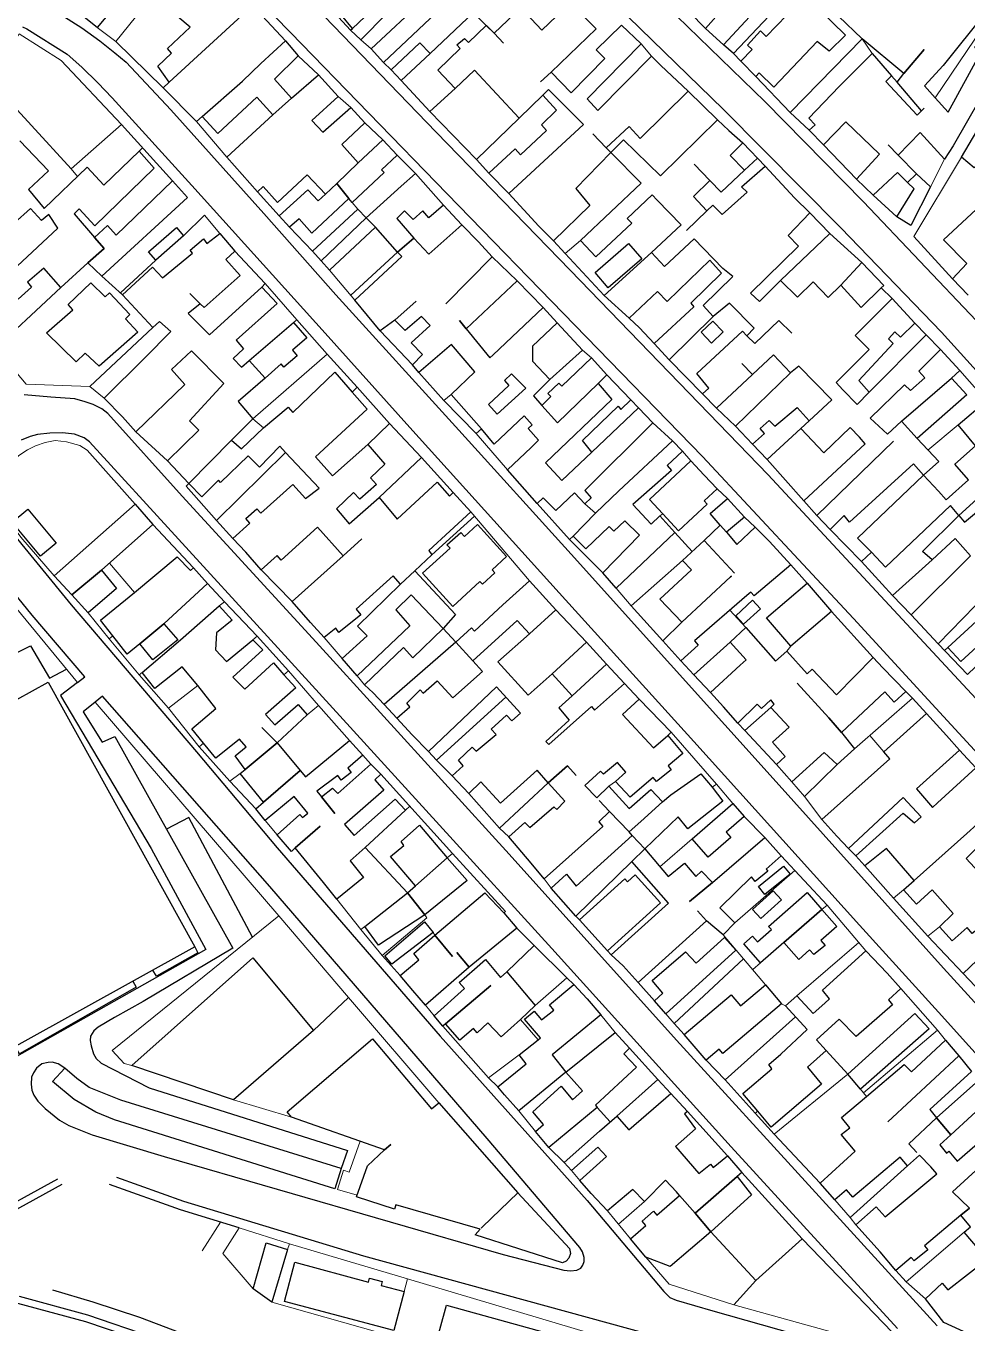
# Model space of a CAD drawing. Header units: metres. Extents: x -1319 to 2200, y -1209 to 1268.
# Drawn here: x -768.5 to -565.9, y 170 to 449.1 of the extents above; entities that cross this region are included whole.
import ezdxf

# ---------------------------------------------------------------- set-up
doc = ezdxf.new("R2010")
doc.units = ezdxf.units.M
for name, color, linetype, lineweight, true_color in [('CALE_FERATA', 7, 'Continuous', 25, 0xa7b2b0), ('CLADIRI_CONTUR', 7, 'Continuous', 25, 0x4b5962), ('PARCELE_CONTUR', 7, 'Continuous', 13, 0xb58c63), ('PAVAJ', 7, 'Continuous', 25, 0xd1d6d2), ('STRAZI', 7, 'Continuous', 25, 0xc4cccb)]:
    doc.layers.add(name, color=color, linetype=linetype, lineweight=lineweight, true_color=true_color)

msp = doc.modelspace()

# ---------------------------------------------------------------- linework, layer by layer
at = {"layer": 'CALE_FERATA'}
for points in [[(-762.78, 177.12), (-754.08, 174.53), (-744.05, 171.23), (-731.74, 166.61)], [(-741.81, 165.55), (-755.58, 170.24), (-770.23, 174.2)], [(-741.29, 166.96), (-755.15, 171.68), (-769.89, 175.66)]]:
    msp.add_lwpolyline(points, dxfattribs=at)
at = {"layer": 'CLADIRI_CONTUR'}
for points in [[(-737.66, 436.96), (-740.11, 440.37), (-737.18, 443.18), (-737.99, 444.17), (-733.12, 448.82), (-741.12, 455.5), (-744.92, 450.96), (-748.62, 454.07), (-753.12, 448.73), (-755.92, 450.96), (-753.45, 455.28), (-748.36, 461.91), (-738.96, 472.23), (-733.35, 467.47), (-735.73, 464.4), (-734.34, 463.12), (-736.63, 460.54), (-736.63, 460.54), (-727.97, 452.41), (-724.41, 455.52), (-721.15, 452.12), (-737.66, 436.96)], [(-659.62, 461.7), (-656.73, 464.65), (-653.54, 461.46), (-661.98, 452.97), (-667.73, 447.48), (-671.11, 450.86), (-667.25, 454.49), (-662.31, 459.15), (-662.99, 459.9), (-660.5, 462.43), (-659.62, 461.7)], [(-683.32, 462.61), (-682.03, 461.39), (-678.9, 458.48), (-682.03, 461.39), (-682.03, 461.39), (-683.32, 462.61), (-698.21, 448.52), (-683.32, 462.61)], [(-727.21, 425.88), (-730.55, 429.54), (-721.87, 437.15), (-717.92, 440.96), (-712.63, 445.85), (-709.86, 442.66), (-714.99, 437.63), (-711.33, 433.49), (-715.32, 429.91), (-718.76, 433.71), (-727.21, 425.88)], [(-683.68, 445.45), (-681.5, 443.14), (-687.69, 437.32), (-689.87, 439.63), (-683.68, 445.45)], [(-704.57, 426.2), (-698.55, 431.49), (-695.51, 428.23), (-700.51, 423.58), (-696.94, 419.59), (-701.55, 415.13), (-704, 412.88), (-707.92, 417.01), (-714.32, 411.1), (-717.44, 414.48), (-718.67, 413.35), (-725.26, 420.8), (-715.32, 429.91), (-711.33, 433.49), (-705.53, 438.54), (-701.3, 433.89), (-706.92, 428.71), (-704.57, 426.2)], [(-657.23, 434.19), (-654.29, 430.93), (-657.53, 427.76), (-656.43, 426.57), (-662.05, 421.34), (-663.18, 422.64), (-668.87, 417.41), (-671.51, 420.33), (-662.31, 429.25), (-657.23, 434.19)], [(-575.71, 430.77), (-575.11, 431.35), (-575.71, 430.77), (-575.71, 430.77)], [(-621.92, 409.3), (-620.61, 410.49), (-618.65, 408.46), (-613.27, 413.31), (-614.44, 414.42), (-609.39, 418.92), (-603.02, 412.04), (-599.72, 408.82), (-604.39, 403.95), (-602.21, 401.69), (-612.54, 391.55), (-610.59, 389.78), (-610.59, 389.78), (-606.06, 394.32), (-602.43, 390.69), (-599.03, 394.02), (-595.82, 390.64), (-593.1, 393.3), (-588.67, 388.48), (-584.37, 392.69), (-582.06, 390.4), (-590.02, 382.43), (-586.98, 379.43), (-594.09, 372.33), (-592.68, 370.8), (-589.6, 367.63), (-586.97, 370.27), (-574.7, 382.6), (-571.63, 379.45), (-576.28, 374.81), (-575, 373.38), (-578.11, 370.6), (-579.35, 371.84), (-586.78, 364.7), (-585.83, 363.81), (-583.05, 361.23), (-583.05, 361.23), (-580.01, 364.01), (-576.68, 360.27), (-571.99, 355.33), (-575.31, 352.4), (-577.45, 354.86), (-591.18, 342.26), (-592.33, 343.71), (-595.35, 340.71), (-598.28, 343.76), (-601.02, 346.86), (-587.84, 359.16), (-589.09, 360.55), (-591.05, 362.63), (-596.74, 357.22), (-601.72, 362.42), (-599.91, 364.08), (-595.04, 368.62), (-602.1, 375.89), (-603.9, 374.44), (-607.61, 378.32), (-612.11, 374.04), (-614.39, 376.45), (-612.11, 374.04), (-619.82, 366.84), (-622.86, 369.87), (-621.47, 371.15), (-624.08, 374.26), (-614.27, 383.41), (-613.31, 382.39), (-611.72, 384.04), (-617.05, 389.44), (-620.54, 386.53), (-622.74, 388.9), (-616.31, 395.17), (-618.47, 396.85), (-624.67, 403.28), (-631.04, 397.32), (-633.84, 400.31), (-627.47, 406.28), (-632.58, 411.57), (-633.68, 412.7), (-639.05, 407.65), (-638.07, 406.61), (-645.8, 399.35), (-649.14, 402.91), (-636.04, 415.21), (-642.57, 421.8), (-639.86, 424.54), (-631.88, 416.82), (-619.66, 428.88), (-617.18, 426.59), (-614.18, 423.93), (-616.87, 421.16), (-613.83, 418.01), (-618.81, 413.29), (-621.27, 415.81), (-624.63, 419.29), (-621.27, 415.81), (-624.82, 412.37), (-621.92, 409.3)], [(-560.6, 428.31), (-561.72, 426.53), (-559.08, 424.52), (-564.35, 418.52), (-567.09, 420.82), (-562.13, 429.19), (-560.6, 428.31)], [(-688.57, 421.26), (-691.97, 418.11), (-691.39, 417.49), (-698.23, 411.04), (-698.98, 411.94), (-701.55, 415.13), (-696.94, 419.59), (-691.68, 424.53), (-688.57, 421.26)], [(-687.75, 414.56), (-684.65, 417.3), (-678.63, 410.49), (-681.74, 407.75), (-683.07, 409.25), (-685.17, 407.38), (-686.99, 409.27), (-688.63, 407.66), (-684.97, 403.41), (-688.49, 400.37), (-693.21, 405.74), (-695.22, 407.79), (-687.75, 414.56)], [(-573.75, 414.45), (-578.02, 406.13), (-581, 407.98), (-577.33, 413.99), (-578.75, 415.34), (-576.81, 417.21), (-573.75, 414.45)], [(-749.03, 404.04), (-736.93, 415.72), (-733.72, 412.13), (-752.16, 395.24), (-755.14, 398.11), (-751.63, 401.15), (-753.73, 403.55), (-750.91, 406.09), (-749.03, 404.04)], [(-706.96, 404.47), (-709.69, 407.55), (-711.75, 405.76), (-713.97, 408.19), (-707.81, 413.82), (-705.55, 411.42), (-704, 412.88), (-701.55, 415.13), (-698.98, 411.94), (-706.96, 404.47)], [(-695.22, 407.79), (-704.96, 398.49), (-706.83, 400.58), (-697.02, 409.65), (-695.22, 407.79)], [(-703.13, 396.48), (-704.96, 398.49), (-695.22, 407.79), (-693.21, 405.74), (-703.13, 396.48)], [(-626.3, 405.05), (-626.3, 405.05), (-621.92, 409.3), (-626.3, 405.05)], [(-734.54, 403.87), (-740.54, 398.67), (-742.1, 400.46), (-736.09, 405.66), (-734.54, 403.87)], [(-684.51, 389.85), (-689.09, 385.75), (-692.25, 383.46), (-697.66, 390.08), (-687.57, 399.44), (-688.49, 400.37), (-684.97, 403.41), (-681.79, 399.94), (-674.69, 406.27), (-671.1, 402.61), (-668.13, 399.37), (-662.75, 394.21), (-673.75, 383.88), (-668.66, 377.64), (-667.94, 378.33), (-657.17, 388.48), (-654.13, 385.15), (-659.44, 380.17), (-659.48, 376.91), (-655.71, 372.99), (-659.26, 369.44), (-657.41, 367.38), (-654.08, 363.68), (-654.08, 363.68), (-645.32, 372.15), (-642.34, 368.71), (-656.65, 355.03), (-653.13, 351.28), (-646.65, 357.38), (-636.63, 366.86), (-633.58, 363.66), (-648.18, 349.12), (-646.85, 347.53), (-648.16, 346.23), (-650.44, 348.6), (-650.44, 348.6), (-654.45, 344.81), (-657.16, 347.53), (-658.41, 346.34), (-664.85, 353.55), (-659.76, 358.38), (-658.14, 359.94), (-660.41, 362.43), (-659.55, 363.22), (-661.25, 365.14), (-667.68, 359.07), (-670.44, 362.36), (-676.94, 369.79), (-671.89, 374.64), (-676.9, 380.5), (-683.91, 374.47), (-685.26, 376.17), (-683.16, 378.34), (-685.54, 380.88), (-681.46, 384.58), (-683.34, 386.56), (-686.89, 383.52), (-689.09, 385.75), (-684.51, 389.85)], [(-723.51, 400.6), (-725.44, 398.78), (-722.4, 395.38), (-730.13, 388.46), (-731.01, 389.3), (-733.55, 387.17), (-728.98, 382.6), (-717.74, 392.87), (-714.41, 389.35), (-723.23, 381.45), (-721.69, 379.58), (-723.89, 377.49), (-722.06, 375.62), (-720.45, 377.05), (-717.01, 373.26), (-722.81, 368.25), (-719.68, 364.52), (-724.24, 359.9), (-733.44, 350.61), (-738.02, 355.47), (-731.28, 362.06), (-733.26, 364.11), (-725.9, 372.11), (-732.82, 379.16), (-737.14, 375.11), (-734.27, 371.89), (-744.85, 361.73), (-747.68, 364.97), (-751.63, 369), (-742.92, 377.64), (-737.32, 383.28), (-739.72, 385.49), (-741.17, 384.17), (-747.68, 391.24), (-741.25, 397.17), (-739.12, 394.84), (-732.65, 400.17), (-733.14, 400.82), (-730.29, 403.26), (-729.53, 402.27), (-726.77, 404.38), (-723.51, 400.6)], [(-635.91, 398.93), (-643.13, 392.71), (-645.99, 396.03), (-638.78, 402.25), (-635.91, 398.93)], [(-678.09, 389.3), (-678.09, 389.3), (-668.13, 399.37), (-678.09, 389.3)], [(-627.94, 392.23), (-621.27, 398.67), (-618.75, 395.85), (-625.37, 389.41), (-624.69, 388.62), (-633.28, 380.7), (-636.43, 384.14), (-638.64, 386.17), (-632.51, 391.9), (-630.48, 389.8), (-627.94, 392.23)], [(-759.42, 389.1), (-754.52, 393.79), (-751.41, 390.79), (-750.49, 391.61), (-746.1, 386.98), (-747.05, 386.03), (-744.4, 383.14), (-752.74, 375.87), (-755.73, 378.67), (-757.7, 376.81), (-764.05, 383.01), (-758.4, 388.01), (-759.42, 389.1)], [(-733.22, 391.51), (-733.22, 391.51), (-731.01, 389.3), (-733.22, 391.51)], [(-708.02, 381.94), (-711.08, 379.27), (-710.11, 378.08), (-712.98, 375.66), (-713.53, 376.34), (-717.01, 373.26), (-720.45, 377.05), (-710.91, 385.23), (-708.02, 381.94)], [(-675.14, 385.66), (-675.14, 385.66), (-675.14, 385.66), (-673.75, 383.88), (-675.14, 385.66)], [(-618.4, 383.24), (-620.92, 380.82), (-623.14, 383.14), (-620.62, 385.56), (-618.4, 383.24)], [(-611.58, 380.72), (-606.42, 385.66), (-606.42, 385.66), (-611.58, 380.72), (-613.31, 382.39), (-611.58, 380.72)], [(-603.64, 382.98), (-603.64, 382.98), (-606.42, 385.66), (-603.64, 382.98)], [(-582.79, 381.72), (-581.44, 383.23), (-580.25, 382.11), (-577.17, 385.09), (-574.7, 382.6), (-586.97, 370.27), (-589.2, 372.76), (-581.84, 380.7), (-582.79, 381.72)], [(-657.41, 367.38), (-655.49, 369.32), (-656.14, 369.99), (-653.8, 372.17), (-653.16, 371.54), (-646.74, 377.63), (-643.44, 373.96), (-645.32, 372.15), (-654.08, 363.68), (-657.41, 367.38)], [(-730.63, 347.75), (-733.44, 350.61), (-724.24, 359.9), (-722.12, 358.04), (-717.32, 362.56), (-712.05, 367.01), (-711.03, 365.87), (-701.98, 374.56), (-698.28, 370.28), (-695.07, 366.64), (-706.13, 356.32), (-702.5, 352.29), (-694.92, 359.02), (-691.23, 354.78), (-694.34, 351.85), (-693.02, 350.39), (-696.64, 347.27), (-697.96, 348.67), (-701.64, 345.17), (-701.64, 345.17), (-698.91, 341.94), (-692.48, 347.59), (-688.56, 342.97), (-679.96, 350.92), (-677.29, 347.91), (-676.54, 348.67), (-672.7, 344.53), (-681.79, 336.18), (-681.13, 335.3), (-684.81, 331.83), (-687.87, 328.97), (-689.42, 330.78), (-697.39, 323.55), (-696.4, 322.35), (-701.1, 318.59), (-701.76, 319.47), (-704.29, 317.46), (-707.21, 320.68), (-711.17, 325.22), (-700.18, 335.05), (-705.74, 341.2), (-713.56, 334.1), (-714.42, 335.1), (-717.86, 332.06), (-721.17, 335.84), (-723.97, 338.76), (-720.28, 342.08), (-721.15, 343.05), (-718.78, 345.19), (-717.89, 344.2), (-711.02, 350.39), (-708.3, 347.37), (-705.39, 349.58), (-705.39, 349.58), (-705.39, 349.58), (-712.63, 357.25), (-713.84, 358.61), (-718.22, 354.16), (-720.64, 356.54), (-726.57, 350.86), (-727.06, 351.31), (-730.63, 347.75)], [(-660.89, 371.09), (-663.96, 374.2), (-665.48, 372.76), (-664.53, 371.69), (-668.94, 367.59), (-667.05, 365.51), (-660.89, 371.09)], [(-576.68, 360.27), (-580.01, 364.01), (-569.29, 373.31), (-565.99, 369.68), (-576.68, 360.27)], [(-640.44, 366.53), (-638.28, 368.62), (-636.63, 366.86), (-646.65, 357.38), (-648.7, 359.83), (-641.01, 367.22), (-640.44, 366.53)], [(-583.47, 332.6), (-586.51, 335.82), (-589.49, 338.88), (-575.31, 352.4), (-572.05, 348.93), (-570.38, 347.09), (-565.57, 351.42), (-568.57, 354.76), (-564.11, 358.72), (-567.86, 363.26), (-561.75, 368.42), (-557.74, 364.42), (-554.61, 361.29), (-554.61, 361.29), (-551.94, 357.99), (-567.69, 343.74), (-569.45, 345.89), (-583.47, 332.6)], [(-602.49, 366.95), (-599.91, 364.08), (-601.72, 362.42), (-608.93, 355.77), (-612.09, 359.05), (-609.52, 361.36), (-610.43, 362.42), (-608.53, 364.17), (-607.26, 362.93), (-602.49, 366.95)], [(-642.95, 341.36), (-647.98, 336.59), (-650.73, 339.26), (-645.86, 344.25), (-640.88, 349.07), (-629.28, 359.79), (-627.15, 357.6), (-630.47, 354.52), (-629.5, 353.42), (-637.84, 346.12), (-633.89, 341.87), (-632.03, 343.63), (-628.78, 340.04), (-641.41, 328.07), (-644.34, 331.37), (-636.45, 339.5), (-639.56, 342.57), (-641.94, 340.34), (-642.95, 341.36)], [(-581.73, 359.74), (-581.73, 359.74), (-598.28, 343.76), (-581.73, 359.74)], [(-627.99, 340.42), (-631.43, 344.1), (-634.27, 347.15), (-625.34, 355.49), (-622.5, 352.44), (-619.72, 349.48), (-622.53, 346.85), (-621.88, 346.14), (-627.99, 340.42)], [(-744.95, 346.15), (-741.14, 341.77), (-752.19, 331.96), (-758.63, 326.68), (-762.38, 330.74), (-744.95, 346.15)], [(-617.46, 347.36), (-613.79, 343.38), (-617.7, 340.11), (-619.02, 341.65), (-621.18, 344.17), (-617.46, 347.36)], [(-765.35, 334.95), (-771.46, 342.27), (-768.06, 345.11), (-761.95, 337.78), (-765.35, 334.95)], [(-677.86, 337.42), (-674.91, 340.1), (-674.12, 339.22), (-671.28, 341.79), (-665.01, 334.89), (-668.15, 332.04), (-667.53, 331.36), (-670.22, 328.92), (-670.75, 329.5), (-676.62, 324.17), (-683.11, 331.33), (-677.2, 336.7), (-677.86, 337.42)], [(-627.28, 320.75), (-616.82, 330.51), (-616.65, 330.66), (-616.82, 330.51), (-627.28, 320.75), (-632.04, 325.73), (-625.23, 332.06), (-627.14, 334.07), (-622.5, 338.32), (-619.02, 341.65), (-617.7, 340.11), (-615.47, 337.48), (-611.51, 341.24), (-608.44, 338.1), (-603.86, 333.11), (-611.77, 326.45), (-612.47, 327.25), (-613.31, 326.52), (-624.55, 316.74), (-623.76, 315.85), (-627.55, 312.49), (-631.39, 316.73), (-627.28, 320.75)], [(-696.19, 338.71), (-696.19, 338.71), (-700.18, 335.05), (-696.19, 338.71)], [(-615.94, 331.32), (-615.94, 331.32), (-622.5, 338.32), (-615.94, 331.32)], [(-746.69, 313.92), (-749.77, 317.87), (-749.77, 317.87), (-752.41, 321.18), (-745.11, 327.19), (-735.96, 334.87), (-733.09, 331.89), (-732.41, 332.46), (-729.42, 329.07), (-738.79, 320.45), (-735.82, 316.99), (-741.17, 312.64), (-743.97, 316.11), (-738.79, 320.45), (-743.97, 316.11), (-746.69, 313.92)], [(-748.99, 328.03), (-755.12, 322.78), (-758.63, 326.68), (-752.19, 331.96), (-748.99, 328.03)], [(-695.02, 317.81), (-697.15, 319.91), (-687.87, 328.97), (-684.81, 331.83), (-676.05, 322.44), (-678.66, 319.45), (-685.56, 326.63), (-688.88, 323.43), (-685.82, 320), (-697.17, 309.2), (-700.39, 312.94), (-695.02, 317.81)], [(-672.26, 312.43), (-675.96, 316.47), (-672.59, 319.56), (-671.94, 318.85), (-665.8, 324.48), (-660.13, 329.66), (-654.44, 323.45), (-660.11, 318.27), (-662.74, 321.14), (-672.26, 312.43)], [(-600.33, 329.17), (-595.11, 323.1), (-603.84, 315.6), (-609.06, 321.68), (-600.33, 329.17)], [(-715.19, 312.03), (-712.96, 309.44), (-710.4, 306.66), (-716.92, 300.89), (-714.89, 298.69), (-709.9, 303.08), (-707.92, 300.81), (-714.42, 294.85), (-717.69, 298.14), (-714.42, 294.85), (-721.3, 289.08), (-723.46, 292.03), (-721.1, 293.93), (-722.52, 295.6), (-727.58, 291.52), (-730.28, 294.77), (-730.28, 294.77), (-732.74, 297.85), (-727.61, 302.17), (-731.46, 307.15), (-734.84, 311.15), (-740.77, 306.51), (-743.48, 309.92), (-735.19, 316.96), (-726.92, 324.28), (-724.1, 321.24), (-727.47, 318.46), (-727.65, 314.81), (-725.32, 312.31), (-725.32, 312.31), (-719.63, 316.99), (-717.51, 314.8), (-723.95, 308.94), (-721.39, 306.38), (-715.19, 312.03)], [(-612.07, 325.48), (-610.39, 323.65), (-614.01, 320.32), (-615.69, 322.15), (-612.07, 325.48)], [(-662.06, 301.21), (-667.17, 306.83), (-681.81, 292.97), (-685.36, 296.56), (-688.64, 300.15), (-685.86, 302.56), (-686.53, 303.37), (-683.64, 306.22), (-682.96, 305.51), (-679.96, 308.18), (-676.58, 304.5), (-670.19, 310.14), (-672.26, 312.43), (-662.74, 321.14), (-660.11, 318.27), (-666.89, 312.26), (-660.36, 305.07), (-655.23, 309.68), (-650.92, 304.96), (-653.8, 302.37), (-651.54, 299.71), (-656.55, 295.13), (-655.96, 294.46), (-646.72, 302.63), (-646.07, 301.87), (-639.66, 307.58), (-636.47, 304.21), (-640.05, 300.88), (-633.39, 293.72), (-630.32, 296.39), (-627.06, 292.53), (-630.28, 289.84), (-629.62, 289), (-632.74, 286.52), (-633.49, 287.39), (-638.46, 283.11), (-641.55, 286.49), (-639.36, 288.49), (-641.15, 290.57), (-644.19, 288.05), (-644.78, 288.74), (-648.18, 285.67), (-645.59, 282.96), (-643.01, 285.5), (-638.67, 280.69), (-634, 284.81), (-631.48, 282.1), (-636.11, 277.91), (-638.67, 275.64), (-642.85, 280.04), (-645.16, 277.84), (-644.29, 276.8), (-656.95, 265.58), (-659.76, 268.93), (-664.53, 274.6), (-661.13, 277.7), (-659.99, 276.58), (-654.89, 281.08), (-654.23, 280.49), (-652.46, 282.25), (-656.06, 286.2), (-658.46, 288.93), (-666.32, 281.82), (-670.59, 286.4), (-673.17, 283.91), (-676.72, 287.75), (-674.36, 289.9), (-675.39, 291.09), (-672.44, 293.91), (-671.58, 293.05), (-667.28, 296.6), (-668.34, 297.77), (-665.07, 300.76), (-663.92, 299.52), (-662.06, 301.21)], [(-675.96, 316.47), (-691.37, 303.04), (-693.78, 305.58), (-695.59, 307.3), (-687.19, 315.35), (-685.18, 313.12), (-678.66, 319.45), (-675.96, 316.47)], [(-593.99, 305.16), (-586.11, 313.19), (-584.06, 310.92), (-579.11, 305.85), (-581.61, 303.55), (-583.58, 305.81), (-592.94, 297.01), (-595.7, 300.2), (-602.51, 307.63), (-595.7, 300.2), (-592.94, 297.01), (-590.14, 293.51), (-593.88, 290.13), (-596.69, 292.71), (-603.63, 286.4), (-606.94, 290.18), (-605.09, 291.89), (-607.76, 294.98), (-604.21, 298.16), (-608.14, 302.41), (-607.41, 303.1), (-608.15, 304.04), (-610.14, 302.19), (-611.1, 303.17), (-615.28, 299.07), (-618.31, 302.53), (-621.1, 305.62), (-614.73, 311.53), (-613.49, 312.69), (-616.91, 316.44), (-613.55, 319.65), (-607.12, 312.39), (-604.68, 314.54), (-600.35, 309.67), (-599.28, 310.7), (-593.99, 305.16)], [(-643.54, 311.77), (-650.92, 304.96), (-655.23, 309.68), (-647.82, 316.51), (-643.54, 311.77)], [(-862.04, 237.58), (-857.77, 239.95), (-859.25, 242.62), (-783.68, 284.47), (-786.79, 290.08), (-783.99, 296.67), (-763.73, 307.89), (-732.16, 250.89), (-833.47, 194.77), (-839.45, 205.57), (-843.17, 203.51), (-862.04, 237.58)], [(-721.3, 289.08), (-714.42, 294.85), (-709.46, 288.86), (-717.36, 282.07), (-722.34, 288.22), (-721.3, 289.08)], [(-693.38, 286.88), (-691.47, 284.65), (-699.9, 277.25), (-697.82, 274.91), (-688.98, 282.68), (-686.8, 280.31), (-695.47, 272.3), (-698.66, 269.41), (-695.8, 265.85), (-701.59, 261.21), (-704.44, 264.76), (-710.55, 272.19), (-705.13, 276.87), (-710.55, 272.19), (-711.33, 271.42), (-714.41, 275.02), (-709.54, 279.42), (-708.92, 278.76), (-707.82, 279.71), (-710.74, 283.25), (-716.98, 278.13), (-719.01, 280.65), (-717.36, 282.07), (-709.46, 288.86), (-708.33, 287.49), (-698.81, 295.29), (-695.96, 292.14), (-699.18, 289.39), (-698.45, 288.4), (-700.61, 286.76), (-701.38, 287.78), (-705.88, 284.45), (-704.85, 283.22), (-702.47, 285.09), (-701.36, 283.92), (-694.24, 290.22), (-692.13, 288.04), (-693.38, 286.88)], [(-651.89, 289.9), (-650.03, 287.78), (-651.89, 289.9), (-656.06, 286.2), (-651.89, 289.9)], [(-623.21, 288.18), (-620.79, 285.28), (-618.47, 282.28), (-625.99, 276.32), (-628.11, 278.91), (-635.29, 272), (-638.01, 274.91), (-638.67, 275.64), (-636.11, 277.91), (-631.48, 282.1), (-629.65, 283.65), (-623.21, 288.18)], [(-701.99, 279.58), (-701.99, 279.58), (-704.85, 283.22), (-701.99, 279.58)], [(-645.08, 282.41), (-645.08, 282.41), (-642.85, 280.04), (-645.08, 282.41)], [(-576.78, 260.13), (-579.62, 263.19), (-577.27, 265.23), (-565.93, 275.29), (-563.77, 277.34), (-562.23, 278.87), (-558.2, 282.77), (-554.65, 278.85), (-556.19, 277.39), (-554.29, 275.56), (-558.24, 271.61), (-561.24, 274.74), (-566.11, 269.94), (-561.57, 265.04), (-557.2, 259.8), (-564.79, 253.82), (-565.86, 255.1), (-569.11, 252.19), (-571.86, 255.23), (-568.93, 258.08), (-573.39, 263.21), (-576.78, 260.13)], [(-616.34, 281.73), (-613.92, 278.94), (-617.77, 275.61), (-616.76, 274.44), (-621.66, 270.2), (-625.09, 274.16), (-616.34, 281.73)], [(-687.75, 273.57), (-683.74, 277.07), (-677.83, 270.09), (-684.66, 264.03), (-689.98, 270.39), (-687.13, 272.76), (-687.75, 273.57)], [(-650.06, 263.96), (-638.01, 274.91), (-635.29, 272), (-638.09, 269.29), (-650.14, 257.51), (-655.42, 263.57), (-652.14, 266.57), (-650.06, 263.96)], [(-618.41, 253.51), (-621.98, 256.52), (-621.98, 256.52), (-623.92, 258.68), (-622, 256.54), (-636.73, 243.28), (-639.94, 246.84), (-642.55, 249.18), (-630.18, 260.34), (-638.09, 269.29), (-635.29, 272), (-630.24, 266.05), (-626.76, 268.95), (-624.32, 266.03), (-623.06, 267.18), (-620.72, 264.74), (-625.66, 260.66), (-620.72, 264.74), (-609.47, 274.42), (-605.9, 270.49), (-609.13, 267.62), (-608.78, 267.2), (-611.49, 264.97), (-612.28, 265.96), (-619.12, 259.29), (-615.92, 256.07), (-618.41, 253.51)], [(-684.66, 264.03), (-677.83, 270.09), (-673.53, 265.17), (-682.59, 257.83), (-686.36, 262.55), (-684.66, 264.03)], [(-610.79, 263.94), (-605.41, 268.29), (-604.02, 266.58), (-609.41, 262.22), (-610.79, 263.94)], [(-639.01, 264.92), (-637.34, 266.43), (-631.87, 260.36), (-643.31, 250.04), (-649.34, 256.71), (-639.57, 265.53), (-639.01, 264.92)], [(-692.58, 251.31), (-695.55, 255.27), (-686.36, 262.55), (-682.59, 257.83), (-692.58, 251.31)], [(-683.9, 248.13), (-684.99, 249.52), (-680.44, 253.42), (-669.71, 262.57), (-665.61, 258.21), (-662.81, 254.97), (-673.1, 246.52), (-675.73, 249.7), (-673.1, 246.52), (-682.49, 238.39), (-685.2, 241.53), (-687.91, 244.77), (-683.9, 248.13)], [(-605.32, 251.84), (-610.39, 247.45), (-613.98, 251.56), (-612.1, 253.2), (-611.05, 252), (-608.03, 254.64), (-608.63, 255.33), (-600.32, 262.58), (-597.18, 258.98), (-605.32, 251.84)], [(-610.31, 257.02), (-612.08, 258.98), (-607.63, 262.99), (-605.86, 261.03), (-610.31, 257.02)], [(-597.36, 252.32), (-596.45, 251.24), (-598.87, 249.29), (-599.81, 250.28), (-602.12, 248.2), (-605.32, 251.84), (-597.18, 258.98), (-593.92, 255.3), (-597.36, 252.32)], [(-682.73, 256.33), (-680.86, 253.99), (-689.74, 247.22), (-691.22, 249.01), (-682.73, 256.33)], [(-676.67, 248.88), (-676.67, 248.88), (-680.44, 253.42), (-676.67, 248.88)], [(-618.12, 252.93), (-615.69, 250.23), (-630.77, 236.54), (-633.18, 239.31), (-631.39, 240.96), (-633.69, 243.7), (-626.54, 249.85), (-624.23, 247.42), (-618.12, 252.93)], [(-557.92, 253.57), (-554.05, 249.52), (-551.19, 246.48), (-560.24, 237.91), (-562.87, 241.1), (-566.74, 245.16), (-557.92, 253.57)], [(-706.62, 232.93), (-723.79, 218.02), (-745.7, 225.42), (-719.66, 248.57), (-706.62, 232.93)], [(-597.24, 221.36), (-608.07, 212.15), (-610.96, 215.57), (-614.2, 219.34), (-607.95, 224.69), (-608.61, 225.64), (-606.02, 227.85), (-600.35, 233.14), (-604.96, 238.21), (-602.55, 240.4), (-599.06, 236.57), (-596.56, 238.84), (-595.52, 239.74), (-597.01, 241.63), (-587.7, 250.06), (-583.1, 245.25), (-580.19, 241.95), (-582.81, 239.53), (-581.94, 238.46), (-589.78, 231.6), (-593.43, 235.39), (-598.33, 230.93), (-596.26, 228.59), (-600.28, 225.03), (-597.24, 221.36)], [(-680.6, 236.08), (-674.1, 241.99), (-675.23, 243.27), (-671.95, 246.09), (-669.57, 248.23), (-666.35, 244.35), (-664.98, 245.52), (-658.9, 238.29), (-662.03, 235.29), (-662.03, 235.29), (-666.21, 231.55), (-669.04, 234.58), (-671.34, 232.44), (-672.14, 233.39), (-675.1, 230.82), (-678.21, 234.36), (-678.78, 233.87), (-680.6, 236.08)], [(-662.35, 227.7), (-658.21, 230.92), (-657.75, 231.32), (-661.16, 235.38), (-659.12, 237.09), (-657.52, 235.23), (-654.88, 237.31), (-655.78, 238.46), (-650.56, 242.82), (-647.69, 239.72), (-644.72, 236.28), (-655.21, 227.66), (-652.24, 223.95), (-662.38, 215.66), (-665.47, 219.06), (-666.88, 220.78), (-660.79, 225.78), (-662.35, 227.7)], [(-668.44, 242.57), (-668.44, 242.57), (-678.21, 234.36), (-668.44, 242.57)], [(-614.71, 238.21), (-609.29, 242.77), (-605.82, 238.64), (-618.49, 227.99), (-619.28, 228.93), (-622.05, 226.51), (-626.77, 232.08), (-616.71, 240.59), (-614.71, 238.21)], [(-574.04, 233.31), (-588.87, 220.28), (-591.58, 223.54), (-577.12, 236.6), (-574.04, 233.31)], [(-638.55, 229.09), (-639.8, 227.93), (-637.05, 225.04), (-645.91, 216.84), (-645.5, 216.33), (-655.9, 207.72), (-658.83, 211.2), (-657.06, 212.7), (-659.39, 215.46), (-653.27, 220.92), (-650.87, 218.03), (-648.66, 219.95), (-652.24, 223.95), (-641.63, 232.48), (-638.55, 229.09)], [(-651.61, 183.96), (-652.21, 183.26), (-652.98, 182.93), (-671.77, 188.98), (-670.7, 190.17), (-688.87, 195.44), (-689.16, 194.45), (-697.34, 197.12), (-694.98, 203.82), (-691.27, 207.25), (-689.96, 208.4), (-691.27, 207.25), (-711.34, 214.25), (-712.22, 215.46), (-693.87, 231.1), (-681.2, 216.04), (-679.64, 217.36), (-662.59, 197.97), (-651.52, 185.99), (-651.28, 184.91), (-651.61, 183.96)], [(-560.39, 218.76), (-569.42, 210.46), (-572.46, 214.15), (-563.37, 222.27), (-560.39, 218.76)], [(-624.45, 193.62), (-627.81, 197.39), (-628.48, 198.18), (-628.48, 198.18), (-630.79, 200.7), (-635.36, 196.15), (-637.87, 198.7), (-643.29, 194.16), (-646.81, 197.86), (-649.23, 200.68), (-643.5, 205.85), (-645.37, 207.81), (-651.02, 202.8), (-652.63, 204.54), (-645.06, 211.25), (-641.3, 214.46), (-638.74, 211.53), (-629.68, 219.38), (-626.12, 215.48), (-626.75, 214.99), (-624.37, 211.8), (-628.65, 208), (-623.64, 202.14), (-621.16, 204.19), (-620.54, 203.48), (-617.49, 205.95), (-614.37, 202.38), (-615.37, 201.53), (-624.45, 193.62)], [(-578.48, 208.57), (-576.71, 206.71), (-578.48, 208.57), (-572.46, 214.15), (-578.48, 208.57)], [(-621.08, 189.63), (-624.45, 193.62), (-615.37, 201.53), (-612.33, 197.57), (-621.08, 189.63)], [(-670.23, 190.67), (-670.47, 190.41), (-670.23, 190.67), (-662.59, 197.97), (-670.23, 190.67)], [(-629.83, 182.16), (-635.07, 184.14), (-635.07, 184.14), (-638.36, 188.09), (-635.04, 190.99), (-635.87, 191.9), (-633.42, 194.04), (-632.7, 193.16), (-627.81, 197.39), (-624.45, 193.62), (-621.08, 189.63), (-629.83, 182.16)], [(-719.54, 177.35), (-716.79, 187.26), (-712.16, 185.8), (-715.58, 174.49), (-719.54, 177.35)], [(-691.82, 178.91), (-692.04, 178.08), (-687.08, 176.75), (-689.33, 168.35), (-712.85, 174.65), (-710.6, 183.05), (-694.74, 178.8), (-694.52, 179.64), (-691.82, 178.91)], [(-680.6, 164.17), (-677.93, 173.84), (-653.83, 167.17), (-656.5, 157.5), (-680.6, 164.17)]]:
    msp.add_lwpolyline(points, close=True, dxfattribs=at)
for points in [[(-685.2, 457.47), (-696.39, 446.1), (-698.59, 448.16), (-698.21, 448.52), (-700.58, 451.37)], [(-678.98, 453.06), (-691.53, 441.2), (-694.17, 444.13), (-682.64, 454.98)], [(-604.69, 455.32), (-616.2, 443.12), (-618.32, 445.02), (-608.97, 455.16)], [(-648.73, 451.47), (-645.73, 448.43), (-655.46, 439.08), (-655.46, 439.08), (-657.7, 437.06), (-655.46, 439.08), (-651.16, 434.63), (-643.88, 442.06), (-645.78, 443.89), (-640.26, 449.21), (-636.06, 445.2), (-647.65, 433.38), (-645.38, 430.89), (-633.81, 442.58), (-631.79, 440.57), (-625.96, 435.05), (-636.28, 424.87), (-638.67, 427.39), (-643.59, 422.83), (-646.47, 425.82), (-643.59, 422.83), (-642.57, 421.8), (-650.09, 414.1), (-647.12, 410.45), (-654.94, 402.83), (-658.05, 405.96), (-664.53, 413.04), (-648.49, 427.82), (-656.04, 435.39), (-657.23, 434.19), (-662.31, 429.25), (-671.92, 439.53), (-676.13, 435.6), (-679.79, 439.55), (-675.04, 444.19), (-675.72, 444.97), (-674.11, 446.36), (-673.24, 445.52), (-669.42, 449.17), (-667.73, 447.48), (-665.69, 445.32), (-667.73, 447.48), (-661.98, 452.97), (-657.42, 448.15), (-651.18, 454.07)], [(-618.82, 452.29), (-622.19, 448.54), (-625.69, 452.04)], [(-597.76, 452.62), (-592.1, 447.08), (-595.58, 443.64), (-598.14, 445.69), (-607.53, 435.88), (-610.65, 438.95), (-611.4, 438.18), (-614.57, 441.51), (-612.16, 444), (-613.14, 444.92), (-610.36, 447.99), (-609.15, 446.8), (-604.69, 451.4)], [(-557.14, 443.74), (-568.92, 423.25), (-570.75, 420.39), (-575.99, 426.14), (-580.71, 421.25), (-582.87, 423.49), (-580.71, 421.25), (-576.81, 417.21), (-578.75, 415.34), (-580.88, 417.5), (-586.15, 412.63), (-589.73, 416.11), (-584.79, 421.47), (-592, 428.46), (-596.81, 423.45), (-599.92, 426.62), (-598.64, 427.79), (-599.96, 429.23), (-593.46, 436.04), (-586.34, 443.11), (-582.17, 438.31), (-583.38, 437.08), (-576.67, 429.89), (-575.71, 430.77), (-580.92, 436.93), (-579.49, 438.79), (-575.12, 444.01), (-575.12, 444.01), (-579.49, 438.79), (-588.5, 446.25), (-593.55, 451.16)], [(-561.78, 452.09), (-571.07, 440.53), (-575.08, 436.18), (-572.8, 433.56), (-572.8, 433.56), (-569.99, 430.49), (-562.88, 443.52), (-564.24, 444.43), (-559.77, 450.51)], [(-769.82, 424.32), (-763.6, 417.88), (-767.95, 413.85), (-764.53, 409.75), (-755.27, 418.7), (-751.75, 414.78), (-744.14, 422.14), (-740.88, 418.43), (-753.66, 406.03), (-757.02, 409.7), (-758.11, 408.62), (-753.73, 403.55), (-751.63, 401.15), (-755.14, 398.11), (-760.96, 392.77), (-764.62, 396.97), (-768.17, 393.9), (-767.27, 392.84), (-770.18, 390.26)], [(-565.67, 391.13), (-569.04, 394.63), (-565.93, 397.91), (-571, 403.03), (-558.94, 414.24)], [(-782.52, 386.14), (-761.62, 405.58), (-761.62, 405.58), (-763.54, 408.52), (-765.15, 407.21), (-767.49, 409.77), (-771.04, 406.63)], [(-561.49, 327.03), (-572.16, 316.12), (-577.91, 322.36), (-565.17, 335.03), (-568.45, 338.79), (-573.42, 334.2), (-575.47, 336), (-567.69, 343.74), (-566.47, 342.29), (-550.27, 355.84)], [(-551.84, 326.46), (-567.25, 312.3), (-570.05, 315.35), (-559.53, 325)], [(-563.77, 277.34), (-565.93, 275.29), (-577.27, 265.23), (-583.27, 272.11), (-587.9, 268.32), (-589.85, 270.52), (-579.65, 279.71), (-577.2, 277.61), (-575.78, 278.88), (-579.67, 283.06), (-591.42, 272.05), (-593.94, 274.75), (-597.2, 278.33), (-582.52, 291.35), (-583.85, 292.86), (-574.67, 301.14), (-570.37, 296.36), (-567.53, 293.27), (-576.77, 284.89), (-573.37, 280.93), (-572.25, 281.91), (-563.99, 289.45)], [(-558.17, 208.18), (-569.07, 198.22), (-569.07, 198.22), (-569.07, 198.22), (-565.42, 194.72), (-567.22, 193.19), (-575.04, 186.57), (-574.37, 185.75), (-577.31, 183.37), (-577.95, 184.1), (-581.23, 181.26), (-584.59, 185.27), (-589.84, 191.1), (-585.44, 194.96), (-583.55, 192.8), (-572.42, 202.09), (-573.74, 203.59), (-576.14, 206.12), (-576.14, 206.12), (-578.7, 203.81), (-580.31, 205.68), (-590.49, 197.08), (-591.84, 198.65), (-594.34, 196.47), (-597.55, 200.09), (-590.01, 206.94), (-592.98, 210.53), (-591.13, 212.01), (-592.91, 214.23), (-592.91, 214.23), (-587.58, 218.71), (-579.42, 225.59), (-577.88, 224.02), (-570.52, 230.82), (-567.7, 227.5), (-582.93, 213.29), (-567.7, 227.5), (-564.92, 224.09), (-573.89, 215.95), (-572.46, 214.15), (-569.42, 210.46), (-571.8, 208.3), (-570.36, 206.5), (-569.8, 206.93), (-568.05, 204.82), (-556.07, 215.21)], [(-559.65, 164.97), (-570.91, 170.1), (-570.91, 170.1), (-574.87, 175.19), (-571.28, 178.56), (-570.02, 177.14), (-561.58, 183.72), (-566.54, 189.57), (-565.19, 190.67), (-567.22, 193.19), (-565.42, 194.72)]]:
    msp.add_lwpolyline(points, dxfattribs=at)
at = {"layer": 'PARCELE_CONTUR'}
for points in [[(-705.67, 457.2), (-706.32, 456.51), (-698.59, 448.16)], [(-719.67, 453.36), (-712.63, 445.85)], [(-744.92, 450.96), (-749.1, 445.74), (-753.12, 448.73)], [(-681.5, 443.14), (-672.17, 451.96)], [(-572.8, 433.56), (-560.77, 451.3)], [(-775.93, 436.99), (-758.75, 418.28), (-747.91, 427.83), (-760.89, 441.65), (-769.95, 447.39), (-775.93, 436.99)], [(-622.19, 448.54), (-618.32, 445.02)], [(-749.1, 445.74), (-738.98, 435.77), (-737.66, 436.96)], [(-696.39, 446.1), (-694.17, 444.13)], [(-636.06, 445.2), (-633.81, 442.58)], [(-588.5, 446.25), (-604.02, 430.43), (-599.92, 426.62)], [(-588.5, 446.25), (-586.34, 443.11)], [(-709.86, 442.66), (-705.53, 438.54)], [(-691.53, 441.2), (-689.87, 439.63)], [(-616.2, 443.12), (-614.57, 441.51)], [(-611.4, 438.18), (-604.02, 430.43)], [(-582.17, 438.31), (-580.92, 436.93)], [(-738.98, 435.77), (-731.76, 428.51), (-730.55, 429.54)], [(-687.69, 437.32), (-681.57, 430.64)], [(-676.13, 435.6), (-681.57, 430.64), (-671.51, 420.33)], [(-701.3, 433.89), (-698.55, 431.49)], [(-625.96, 435.05), (-619.66, 428.88)], [(-747.91, 427.83), (-736.93, 415.72)], [(-731.76, 428.51), (-725.26, 420.8)], [(-695.51, 428.23), (-691.68, 424.53)], [(-744.14, 422.14), (-743.39, 422.85)], [(-614.18, 423.93), (-609.39, 418.92)], [(-596.81, 423.45), (-589.73, 416.11)], [(-688.57, 421.26), (-684.65, 417.3)], [(-613.83, 418.01), (-611, 420.6)], [(-567.09, 420.82), (-577.34, 403.72), (-569.04, 394.63)], [(-573.75, 414.45), (-570.75, 420.39)], [(-758.75, 418.28), (-757.35, 416.69)], [(-668.87, 417.41), (-664.53, 413.04)], [(-718.67, 413.35), (-713.97, 408.19)], [(-698.23, 411.04), (-697.02, 409.65)], [(-678.63, 410.49), (-674.69, 406.27)], [(-586.15, 412.63), (-581, 407.98)], [(-734.54, 403.87), (-730.02, 408.32), (-726.77, 404.38)], [(-599.72, 408.82), (-595.48, 404.37), (-606.06, 394.32)], [(-711.75, 405.76), (-706.83, 400.58)], [(-654.94, 402.83), (-652.44, 400.12)], [(-649.14, 402.91), (-652.44, 400.12), (-644.04, 391.08)], [(-595.48, 404.37), (-588.53, 398.15), (-593.1, 393.3)], [(-723.51, 400.6), (-716.96, 393.62)], [(-688.49, 400.37), (-698.57, 391.15)], [(-633.84, 400.31), (-644.04, 391.08), (-638.64, 386.17)], [(-740.54, 398.67), (-748.14, 391.65)], [(-703.13, 396.48), (-697.66, 390.08)], [(-588.53, 398.15), (-583.82, 393.2), (-584.37, 392.69)], [(-752.16, 395.24), (-747.68, 391.24)], [(-717.74, 392.87), (-716.96, 393.62), (-710.16, 385.84)], [(-662.75, 394.21), (-657.17, 388.48)], [(-760.96, 392.77), (-777.02, 377.88), (-784.39, 384.6)], [(-582.06, 390.4), (-577.17, 385.09)], [(-710.91, 385.23), (-710.16, 385.84), (-703.61, 378.44)], [(-654.13, 385.15), (-648.67, 379.33), (-655.71, 372.99)], [(-620.54, 386.53), (-630, 377.24), (-622.86, 369.87)], [(-741.17, 384.17), (-754.72, 371.51), (-768.47, 371.96), (-775.06, 379.7)], [(-692.25, 383.46), (-685.26, 376.17)], [(-633.28, 380.7), (-630, 377.24)], [(-719.68, 364.52), (-703.61, 378.44), (-697.16, 371.33)], [(-648.67, 379.33), (-646.74, 377.63)], [(-571.63, 379.45), (-567.45, 374.95)], [(-683.91, 374.47), (-678.52, 368.47), (-676.94, 369.79)], [(-643.44, 373.96), (-638.28, 368.62)], [(-603.9, 374.44), (-615.73, 362.98), (-612.09, 359.05)], [(-569.29, 373.31), (-567.45, 374.95), (-561.75, 368.42)], [(-754.72, 371.51), (-751.63, 369)], [(-698.28, 370.28), (-697.16, 371.33), (-690.25, 363.55)], [(-678.52, 368.47), (-671.55, 361.34), (-670.44, 362.36)], [(-619.82, 366.84), (-615.73, 362.98)], [(-719.68, 364.52), (-717.32, 362.56)], [(-694.92, 359.02), (-690.25, 363.55), (-683.37, 356.21)], [(-633.58, 363.66), (-629.28, 359.79)], [(-574.34, 357.8), (-567.86, 363.26)], [(-744.85, 361.73), (-738.02, 355.47)], [(-671.55, 361.34), (-664.85, 353.55)], [(-744.95, 346.15), (-755.33, 357.81), (-756.9, 358.76), (-759.76, 359.6), (-762.17, 359.83), (-764.34, 359.45), (-766.44, 358.72), (-768.16, 357.88), (-770.03, 356.66), (-771.79, 354.94), (-772.94, 352.81), (-773.43, 350.4), (-773.47, 348.11), (-773.28, 345.47), (-772.55, 343.11), (-769.61, 339.1), (-762.38, 330.74)], [(-733.44, 350.61), (-734.01, 350.03), (-727.44, 342.62), (-712.63, 357.25)], [(-627.15, 357.6), (-625.34, 355.49)], [(-692.48, 347.59), (-683.37, 356.21), (-676.54, 348.67)], [(-608.93, 355.77), (-601.02, 346.86)], [(-619.72, 349.48), (-617.46, 347.36)], [(-658.41, 346.34), (-651.49, 338.53), (-650.73, 339.26)], [(-648.16, 346.23), (-645.86, 344.25)], [(-681.13, 335.3), (-671.91, 343.6)], [(-672.7, 344.53), (-660.13, 329.66)], [(-632.03, 343.63), (-631.43, 344.1)], [(-613.79, 343.38), (-611.51, 341.24)], [(-741.14, 341.77), (-732.41, 332.46)], [(-727.44, 342.62), (-723.97, 338.76)], [(-595.35, 340.71), (-588.64, 333.81)], [(-757.36, 307.81), (-783.21, 339.06)], [(-651.49, 338.53), (-644.34, 331.37)], [(-628.78, 340.04), (-625.07, 335.96)], [(-586.51, 335.82), (-588.64, 333.81), (-581.98, 326.53)], [(-745.11, 327.19), (-750.47, 333.49)], [(-641.41, 328.07), (-638.21, 324.29), (-627.14, 334.07)], [(-603.86, 333.11), (-600.33, 329.17)], [(-573.42, 334.2), (-581.98, 326.53), (-577.91, 322.36)], [(-717.86, 332.06), (-711.17, 325.22)], [(-729.42, 329.07), (-725.78, 325.16), (-726.92, 324.28)], [(-725.78, 325.16), (-718.71, 317.75), (-719.63, 316.99)], [(-638.21, 324.29), (-631.39, 316.73)], [(-755.12, 322.78), (-750.55, 317.17), (-749.77, 317.87)], [(-654.44, 323.45), (-647.82, 316.51)], [(-613.55, 319.65), (-616.98, 323.33)], [(-595.11, 323.1), (-586.11, 313.19)], [(-572.16, 316.12), (-565.83, 309.5), (-553.84, 321.02)], [(-750.55, 317.17), (-744.08, 309.42), (-743.48, 309.92)], [(-718.71, 317.75), (-711.99, 310.33)], [(-704.29, 317.46), (-700.39, 312.94)], [(-616.91, 316.44), (-624.71, 309.42), (-627.55, 312.49)], [(-604.68, 314.54), (-603.84, 315.6)], [(-570.05, 315.35), (-570.76, 314.66)], [(-712.96, 309.44), (-711.99, 310.33), (-705.54, 302.86)], [(-643.54, 311.77), (-639.66, 307.58)], [(-744.08, 309.42), (-737.8, 302.28), (-731.46, 307.15)], [(-697.17, 309.2), (-695.59, 307.3)], [(-624.71, 309.42), (-621.1, 305.62)], [(-681.81, 292.97), (-680.11, 291.07), (-665.21, 304.67)], [(-636.47, 304.21), (-629.57, 297.14)], [(-579.11, 305.85), (-577.63, 304.44), (-590.14, 293.51)], [(-577.63, 304.44), (-574.67, 301.14)], [(-714.07, 257.6), (-753.6, 303.54)], [(-737.8, 302.28), (-731.22, 293.97), (-730.28, 294.77)], [(-707.92, 300.81), (-705.54, 302.86), (-698.81, 295.29)], [(-691.37, 303.04), (-688.64, 300.15)], [(-608.14, 302.41), (-613.77, 297.47), (-615.28, 299.07)], [(-630.32, 296.39), (-629.57, 297.14), (-619.83, 285.95)], [(-613.77, 297.47), (-606.94, 290.18)], [(-583.85, 292.86), (-586.83, 296.41)], [(-731.22, 293.97), (-724.58, 286.54), (-722.34, 288.22)], [(-567.53, 293.27), (-563.99, 289.45)], [(-695.96, 292.14), (-694.24, 290.22)], [(-680.11, 291.07), (-676.72, 287.75)], [(-692.13, 288.04), (-676.69, 271.03)], [(-603.63, 286.4), (-600.92, 283.29), (-593.88, 290.13)], [(-724.58, 286.54), (-719.01, 280.65)], [(-656.06, 286.2), (-666.52, 276.45), (-673.17, 283.91)], [(-643.01, 285.5), (-641.55, 286.49)], [(-620.79, 285.28), (-619.83, 285.95), (-616.34, 281.73)], [(-600.92, 283.29), (-597.2, 278.33)], [(-686.8, 280.31), (-685.88, 281.16)], [(-716.98, 278.13), (-714.41, 275.02)], [(-666.52, 276.45), (-664.53, 274.6)], [(-613.92, 278.94), (-609.47, 274.42)], [(-625.09, 274.16), (-632.04, 268.17)], [(-695.47, 272.3), (-686.36, 262.55)], [(-677.83, 270.09), (-676.69, 271.03), (-665.29, 258.55), (-665.61, 258.21)], [(-591.42, 272.05), (-589.85, 270.52)], [(-605.9, 270.49), (-596.05, 259.89)], [(-587.9, 268.32), (-581.74, 261.43), (-579.62, 263.19)], [(-656.95, 265.58), (-655.42, 263.57)], [(-615.92, 256.07), (-602.97, 267.34)], [(-701.59, 261.21), (-696.39, 254.69), (-695.55, 255.27)], [(-597.18, 258.98), (-596.05, 259.89), (-587.7, 250.06)], [(-581.74, 261.43), (-574.37, 253.22), (-571.86, 255.23)], [(-714.07, 257.6), (-749.91, 228.61), (-747.31, 225.82), (-745.7, 225.42)], [(-714.07, 257.6), (-699.03, 240.04), (-706.62, 232.93)], [(-682.59, 257.83), (-682.18, 257.18), (-691.82, 249.09)], [(-650.14, 257.51), (-649.34, 256.71)], [(-696.39, 254.69), (-691.82, 249.09)], [(-680.86, 253.99), (-680.44, 253.42)], [(-662.81, 254.97), (-659.07, 251.23), (-664.98, 245.52)], [(-659.07, 251.23), (-652.08, 244.28)], [(-618.41, 253.51), (-614.01, 248.35), (-628.92, 234.43), (-630.77, 236.54)], [(-602.55, 240.4), (-589.22, 251.85)], [(-574.37, 253.22), (-566.74, 245.16)], [(-691.82, 249.09), (-687.91, 244.77)], [(-643.31, 250.04), (-642.55, 249.18)], [(-614.01, 248.35), (-609.29, 242.77)], [(-610.39, 247.45), (-612.04, 246.02)], [(-658.9, 238.29), (-652.08, 244.28), (-650.56, 242.82)], [(-636.73, 243.28), (-633.18, 239.31)], [(-699.03, 240.04), (-679.64, 217.36)], [(-580.19, 241.95), (-572.29, 233.03), (-588.22, 219.49)], [(-682.49, 238.39), (-680.6, 236.08)], [(-605.82, 238.64), (-604.96, 238.21)], [(-658.21, 230.92), (-662.03, 235.29)], [(-644.72, 236.28), (-641.63, 232.48)], [(-628.92, 234.43), (-626.77, 232.08)], [(-602.81, 235.86), (-617.98, 222.29), (-622.05, 226.51)], [(-678.78, 233.87), (-668.92, 222.75), (-662.35, 227.7)], [(-572.29, 233.03), (-570.52, 230.82)], [(-638.55, 229.09), (-632.45, 222.39)], [(-591.58, 223.54), (-596.26, 228.59)], [(-591.58, 223.54), (-607.44, 210.63), (-611.49, 215.11)], [(-668.92, 222.75), (-666.88, 220.78)], [(-641.3, 214.46), (-632.45, 222.39), (-629.68, 219.38)], [(-617.98, 222.29), (-611.49, 215.11), (-610.96, 215.57)], [(-723.79, 218.02), (-711.34, 214.25)], [(-588.87, 220.28), (-587.58, 218.71)], [(-662.38, 215.66), (-658.83, 211.2)], [(-645.5, 216.33), (-642.71, 213.26)], [(-626.12, 215.48), (-617.49, 205.95)], [(-597.55, 200.09), (-607.44, 210.63)], [(-696.53, 209.09), (-698.88, 202.47), (-700.12, 202.88), (-701.41, 198.7), (-697.19, 197.53)], [(-655.9, 207.72), (-652.63, 204.54)], [(-594.34, 196.47), (-591.06, 192.7), (-578.7, 203.81)], [(-651.02, 202.8), (-649.23, 200.68)], [(-611.38, 179.12), (-601.37, 188.13), (-614.37, 202.38)], [(-635.36, 196.15), (-640.94, 191.27)], [(-643.29, 194.16), (-638.36, 188.09)], [(-591.06, 192.7), (-589.84, 191.1)], [(-726.59, 191.7), (-730.52, 185.52)], [(-711.77, 187.02), (-722.61, 190.5), (-726.13, 184.96), (-719.54, 177.35)], [(-712.16, 185.8), (-711.77, 187.02), (-686.35, 179.51), (-687.08, 176.75)], [(-621.08, 189.63), (-611.38, 179.12), (-616.11, 173.93), (-630.01, 178.36), (-635.07, 184.14)], [(-616.11, 173.93), (-582.74, 164.65), (-581.97, 167.97), (-601.37, 188.13)], [(-581.23, 181.26), (-579, 178.86), (-566.54, 189.57)], [(-590.31, 150.87), (-686.35, 179.51)], [(-579, 178.86), (-574.87, 175.19)], [(-715.58, 174.49), (-692.76, 168.04)]]:
    msp.add_lwpolyline(points, dxfattribs=at)
at = {"layer": 'PAVAJ'}
for points in [[(-783.21, 339.06), (-799.73, 325.65), (-800.2, 324.94), (-800.42, 324.39), (-800.44, 323.79), (-800.27, 323.2), (-799.29, 321.9), (-798.55, 321.64), (-797.86, 321.57), (-797.01, 321.75), (-779.91, 331.28), (-771.12, 313.91), (-767.49, 315.67), (-763.39, 308.75), (-759.74, 310.7)], [(-719.72, 253.03), (-733.43, 278.73), (-738.21, 276.21)], [(-732.16, 250.89), (-731.49, 249.63), (-740.35, 244.58), (-741.18, 245.88)], [(-745.44, 243.53), (-744.75, 242.27), (-769.84, 227.91), (-770.8, 229.48)], [(-700.6, 203.24), (-702.03, 198.85), (-749.39, 213.68), (-753.45, 215.33), (-758.11, 218.11), (-762.78, 221.98), (-760.1, 224.83)]]:
    msp.add_lwpolyline(points, dxfattribs=at)
at = {"layer": 'STRAZI'}
for points in [[(-530.45, 256.45), (-574.27, 304.05), (-590.36, 321.58), (-622.84, 356.45), (-677.8, 412.96), (-711.53, 447.66), (-732.02, 468.6)], [(-651.66, 463.46), (-618.35, 431.11), (-593.05, 405.6), (-571.41, 383.17), (-553.05, 362.88)], [(-633.15, 455.84), (-609.41, 432.82), (-588.19, 411.22), (-563.95, 385.68)], [(-762.88, 452.77), (-756.45, 448.65), (-752.57, 445.86), (-749.36, 443.27), (-746.89, 441.23), (-737.29, 431.04), (-717.29, 408.69), (-701.75, 391.21), (-675.28, 362.06), (-651.16, 335.42), (-629.77, 311.68), (-606.37, 285.72), (-570.95, 246.35), (-556.08, 230)], [(-562.19, 302.37), (-608.75, 352.5), (-651.31, 396.49), (-680.17, 426.19), (-704.29, 451.19)], [(-769.19, 448.9), (-768.27, 448.46), (-759.59, 443.02), (-756.48, 440.2), (-752.99, 436.8), (-749.95, 433.57)], [(-749.95, 433.57), (-732.76, 414.74), (-704.07, 382.98), (-685.83, 362.69), (-653.69, 327.1), (-624.74, 295.08), (-589.03, 255.59), (-572.06, 236.89), (-545.29, 207.19), (-539.41, 200.47), (-537.86, 198.41), (-537.27, 197.19), (-536.55, 195.47), (-536.3, 194.08), (-536.26, 193.07), (-536.68, 191.85), (-549.62, 172.91), (-554.79, 165.34)], [(-572.37, 169.36), (-599.22, 198.89), (-628.42, 230.86), (-664.47, 270.86), (-706.02, 316.49), (-734.88, 347.88), (-750.89, 365.65), (-752.15, 366.7), (-754.04, 367.58), (-755.77, 368.21), (-757.95, 368.8), (-763.16, 369.22), (-768.83, 369.72)], [(-580.85, 168.84), (-616.66, 207.87), (-655.32, 250.56), (-679.44, 277.11), (-716.49, 317.66), (-754.77, 359.59), (-755.94, 360.43), (-758, 361.23), (-760.61, 361.52), (-763.36, 361.46), (-766.03, 361.14), (-767.58, 360.74), (-769.54, 359.97)], [(-772.86, 341.79), (-758.78, 324.48), (-731.76, 292.89), (-714.41, 272.26), (-679.29, 231.72), (-647.65, 196.34)], [(-757.36, 307.81), (-755.8, 309.03), (-767.12, 322.31), (-781.77, 340.19), (-783.21, 339.06)], [(-757.36, 307.81), (-761.02, 305), (-741.5, 272.08), (-729.74, 250.32), (-832.14, 192.52)], [(-723.95, 250.65), (-743.25, 239.18), (-749.41, 235.7), (-752.92, 233.65), (-753.88, 232.85), (-754.61, 231.71), (-754.68, 230.76), (-754.46, 229.62), (-753.95, 227.87), (-753.4, 226.91), (-752.3, 225.89), (-741.97, 220.61), (-699.28, 207.12), (-700.6, 203.24), (-748.05, 217.94), (-754.86, 220.65), (-757.5, 222.63), (-760.1, 224.83), (-761.57, 225.74), (-762.81, 226.11), (-763.73, 226.03), (-765.08, 225.74), (-766.18, 224.79), (-766.84, 223.84), (-767.28, 222.88), (-767.39, 221.35), (-767.25, 220.06), (-766.81, 219), (-765.93, 217.72), (-764.31, 216.11), (-761.24, 213.62), (-759.26, 212.48), (-754.24, 210.47), (-738.71, 205.78), (-665.75, 184.75), (-652.74, 181.35), (-651.28, 181.2), (-649.92, 181.38), (-649.08, 181.79), (-648.61, 182.45), (-648.31, 183.25), (-648.35, 184.09), (-648.72, 185.3), (-649.27, 186.26), (-669.23, 209.7), (-716, 263.87), (-751.97, 304.88), (-753.6, 303.54)], [(-753.6, 303.54), (-756.15, 301.52), (-752.07, 294.96), (-749.36, 296.2), (-723.95, 250.65)], [(-761.7, 200.95), (-794.64, 182.87)], [(-634.3, 167.49), (-695.73, 184.38), (-734.52, 196.1), (-748.94, 201.28)], [(-760.73, 199.77), (-793.6, 181.72)], [(-722.61, 190.5), (-735.22, 194.31), (-750.53, 199.81)], [(-647.65, 196.34), (-631.18, 176.8), (-629.92, 175.5), (-628.53, 174.87), (-620.64, 172.6), (-596.01, 165.63)]]:
    msp.add_lwpolyline(points, dxfattribs=at)

doc.saveas('drawing.dxf')
